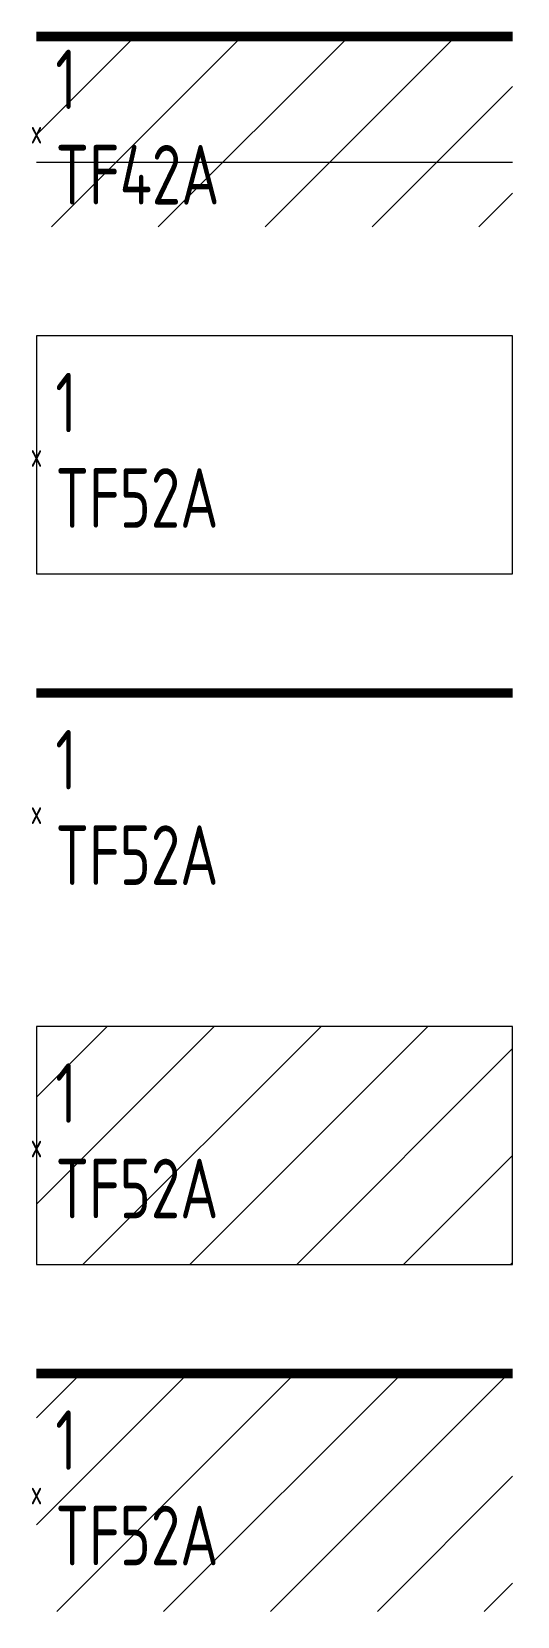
# Model space of a CAD drawing. Header units: metres. Extents: x -162 to 83385, y -62392 to -1971.
# Drawn here: x 12765 to 13785, y -59259 to -55931 of the extents above; entities that cross this region are included whole.
import ezdxf
from ezdxf.enums import TextEntityAlignment as Align
from ezdxf.lldxf.tags import DXFTag

# ---------------------------------------------------------------- set-up
doc = ezdxf.new("R2010")
doc.units = ezdxf.units.M
doc.header["$LTSCALE"] = 0.5
for name, color, linetype, lineweight in [('ELIN_Attribut_01_Produkt_ID', 7, 'Continuous', 0), ('ELIN_Attribut_02_Stromkreis', 7, 'Continuous', 0), ('ELIN_Attribut_03_Verteilerbereich', 7, 'Continuous', 0), ('ELIN_Attribut_04_Montagehoehe', 7, 'Continuous', 0), ('ELIN_Attribut_05_Montageart', 7, 'Continuous', 0), ('ELIN_Attribut_06_Tuernummer', 7, 'Continuous', 0), ('ELIN_Attribut_07_Bemerkung', 7, 'Continuous', 0), ('ELIN_Attribut_08_Adresse', 7, 'Continuous', 0), ('ELIN_Attribut_10_AKZ1', 7, 'Continuous', 0), ('ELIN_Attribut_11_AKZ2', 7, 'Continuous', 0), ('ELIN_Attribut_12_Sonstiges1', 7, 'Continuous', 0), ('ELIN_Attribut_13_Sonstiges2', 7, 'Continuous', 0), ('ELIN_Attribut_14_Bauteil', 7, 'Continuous', 0), ('ELIN_Attribut_15_Ebene', 7, 'Continuous', 0), ('ELIN_Attribut_16_Raumnummer', 7, 'Continuous', 0), ('ELIN_Attribut_17_Raumname', 7, 'Continuous', 0), ('ELIN_Attribut_18_Montageabschnitt', 7, 'Continuous', 0), ('ELIN_Attribut_Basispunkt', 2, 'Continuous', 0), ('ELIN_Attribute_GEMOS', 11, 'Continuous', 0), ('ELIN_Attribute_Tragsystem', 7, 'Continuous', 0), ('ELIN_KTF_DE_Kabeltasse', 5, 'Continuous', 0)]:
    doc.layers.add(name, color=color, linetype=linetype, lineweight=lineweight)
doc.layers.get('0').off()
doc.styles.add('ELIN_Attribute', font='isocp.shx', dxfattribs={"width": 0.8})
doc.styles.add('ELIN_SY', font='isocp.shx', dxfattribs={"width": 0.9})
tags = doc.linetypes.add('STRICHPUNKT2', pattern=[12.7, 6.35, -3.175, 0, -3.175]).pattern_tags.tags
tags[10:11] = [DXFTag(74, 4), DXFTag(75, 0), DXFTag(340, '0'), DXFTag(46, 1.0), DXFTag(50, 0.0), DXFTag(44, 0.0), DXFTag(45, 0.0)]
tags[8:9] = [DXFTag(74, 4), DXFTag(75, 0), DXFTag(340, '0'), DXFTag(46, 1.0), DXFTag(50, 0.0), DXFTag(44, 0.0), DXFTag(45, 0.0)]
tags[6:7] = [DXFTag(74, 4), DXFTag(75, 0), DXFTag(340, '0'), DXFTag(46, 1.0), DXFTag(50, 0.0), DXFTag(44, 0.0), DXFTag(45, 0.0)]
tags[4:5] = [DXFTag(74, 4), DXFTag(75, 0), DXFTag(340, '0'), DXFTag(46, 1.0), DXFTag(50, 0.0), DXFTag(44, 0.0), DXFTag(45, 0.0)]

# ---------------------------------------------------------------- blocks, each defined once
blk = doc.blocks.new('*U582')
h = blk.add_hatch()
h.set_pattern_fill('ANSI31', color=0, scale=50)
h.paths.add_polyline_path([(1000, 200), (0, 200), (0, -200), (1000, -200)])
at = {"linetype": 'STRICHPUNKT2', "ltscale": 25}
blk.add_line((0, -64), (1000, -64), dxfattribs=at)
at = {"color": 0}
blk.add_lwpolyline([(1000, 200, 20, 20, 0), (0, 200, 0, 0, 0), (0, -200, 0, 0, 0), (1000, -200, 0, 0, 0)], format="xyseb", close=True, dxfattribs=at)
at = {"layer": 'ELIN_Attribut_01_Produkt_ID', "color": 0, "style": 'ELIN_SY', "width": 0.8, "flags": 8}
blk.add_attdef('01_PRODUKT_ID', (39.7, -152.9), '', height=125, dxfattribs=at)
at = {"layer": 'ELIN_Attribut_02_Stromkreis', "style": 'ELIN_Attribute', "width": 0.8, "flags": 8}
blk.add_attdef('02_STROMKREIS', (168.4, -14.6, 0), '', height=150, dxfattribs=at)
at = {"layer": 'ELIN_Attribut_03_Verteilerbereich', "style": 'ELIN_Attribute', "width": 0.8, "flags": 8}
blk.add_attdef('03_VERTEILERBEREICH', (-247.5, -404.4, 0), '', height=125, dxfattribs=at)
at = {"layer": 'ELIN_Attribut_04_Montagehoehe', "style": 'ELIN_Attribute', "width": 0.8, "flags": 8}
blk.add_attdef('04_MONTAGEHOEHE', text='', height=125, dxfattribs=at).set_placement((0, 0, 0), align=Align.RIGHT)
at = {"layer": 'ELIN_Attribut_05_Montageart', "style": 'ELIN_Attribute', "width": 0.8, "flags": 8}
blk.add_attdef('05_MONTAGEART', (168.4, -204.4, 0), '', height=125, dxfattribs=at)
at = {"layer": 'ELIN_Attribut_06_Tuernummer', "style": 'ELIN_Attribute', "width": 0.8, "flags": 8}
blk.add_attdef('06_TUERNUMMER', text='', height=125, dxfattribs=at).set_placement((0, 0, 0), align=Align.RIGHT)
at = {"layer": 'ELIN_Attribut_07_Bemerkung', "style": 'ELIN_Attribute', "width": 0.8, "flags": 8}
blk.add_attdef('07_BEMERKUNG', (-247.5, -604.4, 0), '', height=125, dxfattribs=at)
at = {"layer": 'ELIN_Attribut_08_Adresse', "style": 'ELIN_Attribute', "width": 0.8, "flags": 8}
blk.add_attdef('08_ADRESSE', (-247.5, -804.4, 0), '', height=125, dxfattribs=at)
at = {"layer": 'ELIN_Attribut_10_AKZ1', "style": 'ELIN_Attribute', "width": 0.8, "flags": 8}
blk.add_attdef('10_AKZ1', (-247.5, -1204.4, 0), '', height=125, dxfattribs=at)
at = {"layer": 'ELIN_Attribut_11_AKZ2', "style": 'ELIN_Attribute', "width": 0.8, "flags": 8}
blk.add_attdef('11_AKZ2', (-247.5, -1404.4, 0), '', height=125, dxfattribs=at)
at = {"layer": 'ELIN_Attribut_12_Sonstiges1', "style": 'ELIN_Attribute', "width": 0.8, "flags": 8}
blk.add_attdef('12_SONSTIGES1', (-247.5, -1604.4, 0), '', height=125, dxfattribs=at)
at = {"layer": 'ELIN_Attribut_13_Sonstiges2', "style": 'ELIN_Attribute', "width": 0.8, "flags": 8}
blk.add_attdef('13_SONSTIGES2', (-247.5, -1804.4, 0), '', height=125, dxfattribs=at)
at = {"layer": 'ELIN_Attribut_14_Bauteil', "style": 'ELIN_Attribute', "width": 0.8, "flags": 9}
blk.add_attdef('14_BAUTEIL', (39.7, -352.9), '', height=125, dxfattribs=at)
at = {"layer": 'ELIN_Attribut_15_Ebene', "style": 'ELIN_Attribute', "width": 0.8, "flags": 9}
blk.add_attdef('15_EBENE', (39.7, -552.9), '', height=125, dxfattribs=at)
at = {"layer": 'ELIN_Attribut_16_Raumnummer', "style": 'ELIN_Attribute', "width": 0.8, "flags": 8}
blk.add_attdef('16_RAUMNUMMER', (-247.5, -2404.4, 0), '', height=125, dxfattribs=at)
at = {"layer": 'ELIN_Attribut_17_Raumname', "style": 'ELIN_Attribute', "width": 0.8, "flags": 8}
blk.add_attdef('17_RAUMNAME', (-247.5, -2604.4, 0), '', height=125, dxfattribs=at)
at = {"layer": 'ELIN_Attribut_18_Montageabschnitt', "color": 0, "style": 'ELIN_SY', "width": 0.8, "flags": 9}
blk.add_attdef('18_MONTAGEABSCHNITT', (39.7, -752.9), '', height=125, dxfattribs=at)
at = {"layer": 'ELIN_Attribut_Basispunkt', "style": 'ELIN_Attribute', "width": 0.8, "flags": 8}
blk.add_attdef('Basispunkt', text='', height=50, dxfattribs=at).set_placement((0, 0), align=Align.MIDDLE)
at = {"layer": 'ELIN_Attribute_GEMOS', "style": 'ELIN_Attribute', "width": 0.6}
for tag, p in [('G01_PRO02ID', (1620.5, 183.6)), ('G02_BEZEICHNUNG', (1620.5, -14.6, 0)), ('G03_DESCRIPTION', (1620.5, -204.4, 0)), ('G04_GEMOS-SYMBOL', (1623.8, -404.4, 0)), ('G05_GEMOS-TYP', (1623.8, -604.4, 0)), ('G06_ORTSKENNUNG', (1620.5, -804.4, 0)), ('G08_FREI1', (1620.5, -1004.4, 0)), ('G08_FREI2', (1620.5, -1204.4, 0))]:
    blk.add_attdef(tag, p, '', height=125, dxfattribs=at)
at = {"layer": 'ELIN_Attribute_Tragsystem', "color": 0, "style": 'ELIN_SY', "width": 0.8, "flags": 8}
blk.add_attdef('T01_ANZAHL', (39.7, 47.4), '', height=125, dxfattribs=at)
blk = doc.blocks.new('*U581')
h = blk.add_hatch()
h.set_pattern_fill('ANSI31', color=0, scale=50)
h.paths.add_polyline_path([(1000, 250), (0, 250), (0, -250), (1000, -250)])
at = {"color": 0}
blk.add_lwpolyline([(1000, 250, 20, 20, 0), (0, 250, 0, 0, 0), (0, -250, 0, 0, 0), (1000, -250, 0, 0, 0)], format="xyseb", close=True, dxfattribs=at)
at = {"layer": 'ELIN_Attribut_01_Produkt_ID', "color": 0, "style": 'ELIN_SY', "width": 0.8, "flags": 8}
blk.add_attdef('01_PRODUKT_ID', (39.7, -152.9), '', height=125, dxfattribs=at)
at = {"layer": 'ELIN_Attribut_02_Stromkreis', "style": 'ELIN_Attribute', "width": 0.8, "flags": 8}
blk.add_attdef('02_STROMKREIS', (168.4, -14.6, 0), '', height=150, dxfattribs=at)
at = {"layer": 'ELIN_Attribut_03_Verteilerbereich', "style": 'ELIN_Attribute', "width": 0.8, "flags": 8}
blk.add_attdef('03_VERTEILERBEREICH', (-247.5, -404.4, 0), '', height=125, dxfattribs=at)
at = {"layer": 'ELIN_Attribut_04_Montagehoehe', "style": 'ELIN_Attribute', "width": 0.8, "flags": 8}
blk.add_attdef('04_MONTAGEHOEHE', text='', height=125, dxfattribs=at).set_placement((0, 0, 0), align=Align.RIGHT)
at = {"layer": 'ELIN_Attribut_05_Montageart', "style": 'ELIN_Attribute', "width": 0.8, "flags": 8}
blk.add_attdef('05_MONTAGEART', (168.4, -204.4, 0), '', height=125, dxfattribs=at)
at = {"layer": 'ELIN_Attribut_06_Tuernummer', "style": 'ELIN_Attribute', "width": 0.8, "flags": 8}
blk.add_attdef('06_TUERNUMMER', text='', height=125, dxfattribs=at).set_placement((0, 0, 0), align=Align.RIGHT)
at = {"layer": 'ELIN_Attribut_07_Bemerkung', "style": 'ELIN_Attribute', "width": 0.8, "flags": 8}
blk.add_attdef('07_BEMERKUNG', (-247.5, -604.4, 0), '', height=125, dxfattribs=at)
at = {"layer": 'ELIN_Attribut_08_Adresse', "style": 'ELIN_Attribute', "width": 0.8, "flags": 8}
blk.add_attdef('08_ADRESSE', (-247.5, -804.4, 0), '', height=125, dxfattribs=at)
at = {"layer": 'ELIN_Attribut_10_AKZ1', "style": 'ELIN_Attribute', "width": 0.8, "flags": 8}
blk.add_attdef('10_AKZ1', (-247.5, -1204.4, 0), '', height=125, dxfattribs=at)
at = {"layer": 'ELIN_Attribut_11_AKZ2', "style": 'ELIN_Attribute', "width": 0.8, "flags": 8}
blk.add_attdef('11_AKZ2', (-247.5, -1404.4, 0), '', height=125, dxfattribs=at)
at = {"layer": 'ELIN_Attribut_12_Sonstiges1', "style": 'ELIN_Attribute', "width": 0.8, "flags": 8}
blk.add_attdef('12_SONSTIGES1', (-247.5, -1604.4, 0), '', height=125, dxfattribs=at)
at = {"layer": 'ELIN_Attribut_13_Sonstiges2', "style": 'ELIN_Attribute', "width": 0.8, "flags": 8}
blk.add_attdef('13_SONSTIGES2', (-247.5, -1804.4, 0), '', height=125, dxfattribs=at)
at = {"layer": 'ELIN_Attribut_14_Bauteil', "style": 'ELIN_Attribute', "width": 0.8, "flags": 9}
blk.add_attdef('14_BAUTEIL', (39.7, -352.9), '', height=125, dxfattribs=at)
at = {"layer": 'ELIN_Attribut_15_Ebene', "style": 'ELIN_Attribute', "width": 0.8, "flags": 9}
blk.add_attdef('15_EBENE', (39.7, -552.9), '', height=125, dxfattribs=at)
at = {"layer": 'ELIN_Attribut_16_Raumnummer', "style": 'ELIN_Attribute', "width": 0.8, "flags": 8}
blk.add_attdef('16_RAUMNUMMER', (-247.5, -2404.4, 0), '', height=125, dxfattribs=at)
at = {"layer": 'ELIN_Attribut_17_Raumname', "style": 'ELIN_Attribute', "width": 0.8, "flags": 8}
blk.add_attdef('17_RAUMNAME', (-247.5, -2604.4, 0), '', height=125, dxfattribs=at)
at = {"layer": 'ELIN_Attribut_18_Montageabschnitt', "color": 0, "style": 'ELIN_SY', "width": 0.8, "flags": 9}
blk.add_attdef('18_MONTAGEABSCHNITT', (39.7, -752.9), '', height=125, dxfattribs=at)
at = {"layer": 'ELIN_Attribut_Basispunkt', "style": 'ELIN_Attribute', "width": 0.8, "flags": 8}
blk.add_attdef('Basispunkt', text='', height=50, dxfattribs=at).set_placement((0, 0), align=Align.MIDDLE)
at = {"layer": 'ELIN_Attribute_GEMOS', "style": 'ELIN_Attribute', "width": 0.6}
for tag, p in [('G01_PRO02ID', (1620.5, 183.6)), ('G02_BEZEICHNUNG', (1620.5, -14.6, 0)), ('G03_DESCRIPTION', (1620.5, -204.4, 0)), ('G04_GEMOS-SYMBOL', (1623.8, -404.4, 0)), ('G05_GEMOS-TYP', (1623.8, -604.4, 0)), ('G06_ORTSKENNUNG', (1620.5, -804.4, 0)), ('G08_FREI1', (1620.5, -1004.4, 0)), ('G08_FREI2', (1620.5, -1204.4, 0))]:
    blk.add_attdef(tag, p, '', height=125, dxfattribs=at)
at = {"layer": 'ELIN_Attribute_Tragsystem', "color": 0, "style": 'ELIN_SY', "width": 0.8, "flags": 8}
blk.add_attdef('T01_ANZAHL', (39.7, 47.4), '', height=125, dxfattribs=at)
blk = doc.blocks.new('*U575')
at = {"color": 0}
blk.add_lwpolyline([(1000, 250, 20, 20, 0), (0, 250, 0, 0, 0), (0, -250, 0, 0, 0), (1000, -250, 0, 0, 0)], format="xyseb", close=True, dxfattribs=at)
at = {"layer": 'ELIN_Attribut_01_Produkt_ID', "color": 0, "style": 'ELIN_SY', "width": 0.8, "flags": 8}
blk.add_attdef('01_PRODUKT_ID', (39.7, -152.9), '', height=125, dxfattribs=at)
at = {"layer": 'ELIN_Attribut_02_Stromkreis', "style": 'ELIN_Attribute', "width": 0.8, "flags": 8}
blk.add_attdef('02_STROMKREIS', (168.4, -14.6, 0), '', height=150, dxfattribs=at)
at = {"layer": 'ELIN_Attribut_03_Verteilerbereich', "style": 'ELIN_Attribute', "width": 0.8, "flags": 8}
blk.add_attdef('03_VERTEILERBEREICH', (-247.5, -404.4, 0), '', height=125, dxfattribs=at)
at = {"layer": 'ELIN_Attribut_04_Montagehoehe', "style": 'ELIN_Attribute', "width": 0.8, "flags": 8}
blk.add_attdef('04_MONTAGEHOEHE', text='', height=125, dxfattribs=at).set_placement((0, 0, 0), align=Align.RIGHT)
at = {"layer": 'ELIN_Attribut_05_Montageart', "style": 'ELIN_Attribute', "width": 0.8, "flags": 8}
blk.add_attdef('05_MONTAGEART', (168.4, -204.4, 0), '', height=125, dxfattribs=at)
at = {"layer": 'ELIN_Attribut_06_Tuernummer', "style": 'ELIN_Attribute', "width": 0.8, "flags": 8}
blk.add_attdef('06_TUERNUMMER', text='', height=125, dxfattribs=at).set_placement((0, 0, 0), align=Align.RIGHT)
at = {"layer": 'ELIN_Attribut_07_Bemerkung', "style": 'ELIN_Attribute', "width": 0.8, "flags": 8}
blk.add_attdef('07_BEMERKUNG', (-247.5, -604.4, 0), '', height=125, dxfattribs=at)
at = {"layer": 'ELIN_Attribut_08_Adresse', "style": 'ELIN_Attribute', "width": 0.8, "flags": 8}
blk.add_attdef('08_ADRESSE', (-247.5, -804.4, 0), '', height=125, dxfattribs=at)
at = {"layer": 'ELIN_Attribut_10_AKZ1', "style": 'ELIN_Attribute', "width": 0.8, "flags": 8}
blk.add_attdef('10_AKZ1', (-247.5, -1204.4, 0), '', height=125, dxfattribs=at)
at = {"layer": 'ELIN_Attribut_11_AKZ2', "style": 'ELIN_Attribute', "width": 0.8, "flags": 8}
blk.add_attdef('11_AKZ2', (-247.5, -1404.4, 0), '', height=125, dxfattribs=at)
at = {"layer": 'ELIN_Attribut_12_Sonstiges1', "style": 'ELIN_Attribute', "width": 0.8, "flags": 8}
blk.add_attdef('12_SONSTIGES1', (-247.5, -1604.4, 0), '', height=125, dxfattribs=at)
at = {"layer": 'ELIN_Attribut_13_Sonstiges2', "style": 'ELIN_Attribute', "width": 0.8, "flags": 8}
blk.add_attdef('13_SONSTIGES2', (-247.5, -1804.4, 0), '', height=125, dxfattribs=at)
at = {"layer": 'ELIN_Attribut_14_Bauteil', "style": 'ELIN_Attribute', "width": 0.8, "flags": 9}
blk.add_attdef('14_BAUTEIL', (39.7, -352.9), '', height=125, dxfattribs=at)
at = {"layer": 'ELIN_Attribut_15_Ebene', "style": 'ELIN_Attribute', "width": 0.8, "flags": 9}
blk.add_attdef('15_EBENE', (39.7, -552.9), '', height=125, dxfattribs=at)
at = {"layer": 'ELIN_Attribut_16_Raumnummer', "style": 'ELIN_Attribute', "width": 0.8, "flags": 8}
blk.add_attdef('16_RAUMNUMMER', (-247.5, -2404.4, 0), '', height=125, dxfattribs=at)
at = {"layer": 'ELIN_Attribut_17_Raumname', "style": 'ELIN_Attribute', "width": 0.8, "flags": 8}
blk.add_attdef('17_RAUMNAME', (-247.5, -2604.4, 0), '', height=125, dxfattribs=at)
at = {"layer": 'ELIN_Attribut_18_Montageabschnitt', "color": 0, "style": 'ELIN_SY', "width": 0.8, "flags": 9}
blk.add_attdef('18_MONTAGEABSCHNITT', (39.7, -752.9), '', height=125, dxfattribs=at)
at = {"layer": 'ELIN_Attribut_Basispunkt', "style": 'ELIN_Attribute', "width": 0.8, "flags": 8}
blk.add_attdef('Basispunkt', text='', height=50, dxfattribs=at).set_placement((0, 0), align=Align.MIDDLE)
at = {"layer": 'ELIN_Attribute_GEMOS', "style": 'ELIN_Attribute', "width": 0.6}
for tag, p in [('G01_PRO02ID', (1620.5, 183.6)), ('G02_BEZEICHNUNG', (1620.5, -14.6, 0)), ('G03_DESCRIPTION', (1620.5, -204.4, 0)), ('G04_GEMOS-SYMBOL', (1623.8, -404.4, 0)), ('G05_GEMOS-TYP', (1623.8, -604.4, 0)), ('G06_ORTSKENNUNG', (1620.5, -804.4, 0)), ('G08_FREI1', (1620.5, -1004.4, 0)), ('G08_FREI2', (1620.5, -1204.4, 0))]:
    blk.add_attdef(tag, p, '', height=125, dxfattribs=at)
at = {"layer": 'ELIN_Attribute_Tragsystem', "color": 0, "style": 'ELIN_SY', "width": 0.8, "flags": 8}
blk.add_attdef('T01_ANZAHL', (39.7, 47.4), '', height=125, dxfattribs=at)
blk = doc.blocks.new('*U568')
at = {"color": 0}
blk.add_lwpolyline([(1000, 250), (0, 250), (0, -250), (1000, -250)], close=True, dxfattribs=at)
at = {"layer": 'ELIN_Attribut_01_Produkt_ID', "color": 0, "style": 'ELIN_SY', "width": 0.8, "flags": 8}
blk.add_attdef('01_PRODUKT_ID', (39.7, -152.9), '', height=125, dxfattribs=at)
at = {"layer": 'ELIN_Attribut_02_Stromkreis', "style": 'ELIN_Attribute', "width": 0.8, "flags": 8}
blk.add_attdef('02_STROMKREIS', (168.4, -14.6, 0), '', height=150, dxfattribs=at)
at = {"layer": 'ELIN_Attribut_03_Verteilerbereich', "style": 'ELIN_Attribute', "width": 0.8, "flags": 8}
blk.add_attdef('03_VERTEILERBEREICH', (-247.5, -404.4, 0), '', height=125, dxfattribs=at)
at = {"layer": 'ELIN_Attribut_04_Montagehoehe', "style": 'ELIN_Attribute', "width": 0.8, "flags": 8}
blk.add_attdef('04_MONTAGEHOEHE', text='', height=125, dxfattribs=at).set_placement((0, 0, 0), align=Align.RIGHT)
at = {"layer": 'ELIN_Attribut_05_Montageart', "style": 'ELIN_Attribute', "width": 0.8, "flags": 8}
blk.add_attdef('05_MONTAGEART', (168.4, -204.4, 0), '', height=125, dxfattribs=at)
at = {"layer": 'ELIN_Attribut_06_Tuernummer', "style": 'ELIN_Attribute', "width": 0.8, "flags": 8}
blk.add_attdef('06_TUERNUMMER', text='', height=125, dxfattribs=at).set_placement((0, 0, 0), align=Align.RIGHT)
at = {"layer": 'ELIN_Attribut_07_Bemerkung', "style": 'ELIN_Attribute', "width": 0.8, "flags": 8}
blk.add_attdef('07_BEMERKUNG', (-247.5, -604.4, 0), '', height=125, dxfattribs=at)
at = {"layer": 'ELIN_Attribut_08_Adresse', "style": 'ELIN_Attribute', "width": 0.8, "flags": 8}
blk.add_attdef('08_ADRESSE', (-247.5, -804.4, 0), '', height=125, dxfattribs=at)
at = {"layer": 'ELIN_Attribut_10_AKZ1', "style": 'ELIN_Attribute', "width": 0.8, "flags": 8}
blk.add_attdef('10_AKZ1', (-247.5, -1204.4, 0), '', height=125, dxfattribs=at)
at = {"layer": 'ELIN_Attribut_11_AKZ2', "style": 'ELIN_Attribute', "width": 0.8, "flags": 8}
blk.add_attdef('11_AKZ2', (-247.5, -1404.4, 0), '', height=125, dxfattribs=at)
at = {"layer": 'ELIN_Attribut_12_Sonstiges1', "style": 'ELIN_Attribute', "width": 0.8, "flags": 8}
blk.add_attdef('12_SONSTIGES1', (-247.5, -1604.4, 0), '', height=125, dxfattribs=at)
at = {"layer": 'ELIN_Attribut_13_Sonstiges2', "style": 'ELIN_Attribute', "width": 0.8, "flags": 8}
blk.add_attdef('13_SONSTIGES2', (-247.5, -1804.4, 0), '', height=125, dxfattribs=at)
at = {"layer": 'ELIN_Attribut_14_Bauteil', "style": 'ELIN_Attribute', "width": 0.8, "flags": 9}
blk.add_attdef('14_BAUTEIL', (39.7, -352.9), '', height=125, dxfattribs=at)
at = {"layer": 'ELIN_Attribut_15_Ebene', "style": 'ELIN_Attribute', "width": 0.8, "flags": 9}
blk.add_attdef('15_EBENE', (39.7, -552.9), '', height=125, dxfattribs=at)
at = {"layer": 'ELIN_Attribut_16_Raumnummer', "style": 'ELIN_Attribute', "width": 0.8, "flags": 8}
blk.add_attdef('16_RAUMNUMMER', (-247.5, -2404.4, 0), '', height=125, dxfattribs=at)
at = {"layer": 'ELIN_Attribut_17_Raumname', "style": 'ELIN_Attribute', "width": 0.8, "flags": 8}
blk.add_attdef('17_RAUMNAME', (-247.5, -2604.4, 0), '', height=125, dxfattribs=at)
at = {"layer": 'ELIN_Attribut_18_Montageabschnitt', "color": 0, "style": 'ELIN_SY', "width": 0.8, "flags": 9}
blk.add_attdef('18_MONTAGEABSCHNITT', (39.7, -752.9), '', height=125, dxfattribs=at)
at = {"layer": 'ELIN_Attribut_Basispunkt', "style": 'ELIN_Attribute', "width": 0.8, "flags": 8}
blk.add_attdef('Basispunkt', text='', height=50, dxfattribs=at).set_placement((0, 0), align=Align.MIDDLE)
at = {"layer": 'ELIN_Attribute_GEMOS', "style": 'ELIN_Attribute', "width": 0.6}
for tag, p in [('G01_PRO02ID', (1620.5, 183.6)), ('G02_BEZEICHNUNG', (1620.5, -14.6, 0)), ('G03_DESCRIPTION', (1620.5, -204.4, 0)), ('G04_GEMOS-SYMBOL', (1623.8, -404.4, 0)), ('G05_GEMOS-TYP', (1623.8, -604.4, 0)), ('G06_ORTSKENNUNG', (1620.5, -804.4, 0)), ('G08_FREI1', (1620.5, -1004.4, 0)), ('G08_FREI2', (1620.5, -1204.4, 0))]:
    blk.add_attdef(tag, p, '', height=125, dxfattribs=at)
at = {"layer": 'ELIN_Attribute_Tragsystem', "color": 0, "style": 'ELIN_SY', "width": 0.8, "flags": 8}
blk.add_attdef('T01_ANZAHL', (39.7, 47.4), '', height=125, dxfattribs=at)
blk = doc.blocks.new('*U567')
h = blk.add_hatch()
h.set_pattern_fill('ANSI31', color=0, scale=50)
h.paths.add_polyline_path([(1000, 250), (0, 250), (0, -250), (1000, -250)])
at = {"color": 0}
blk.add_lwpolyline([(1000, 250), (0, 250), (0, -250), (1000, -250)], close=True, dxfattribs=at)
at = {"layer": 'ELIN_Attribut_01_Produkt_ID', "color": 0, "style": 'ELIN_SY', "width": 0.8, "flags": 8}
blk.add_attdef('01_PRODUKT_ID', (39.7, -152.9), '', height=125, dxfattribs=at)
at = {"layer": 'ELIN_Attribut_02_Stromkreis', "style": 'ELIN_Attribute', "width": 0.8, "flags": 8}
blk.add_attdef('02_STROMKREIS', (168.4, -14.6, 0), '', height=150, dxfattribs=at)
at = {"layer": 'ELIN_Attribut_03_Verteilerbereich', "style": 'ELIN_Attribute', "width": 0.8, "flags": 8}
blk.add_attdef('03_VERTEILERBEREICH', (-247.5, -404.4, 0), '', height=125, dxfattribs=at)
at = {"layer": 'ELIN_Attribut_04_Montagehoehe', "style": 'ELIN_Attribute', "width": 0.8, "flags": 8}
blk.add_attdef('04_MONTAGEHOEHE', text='', height=125, dxfattribs=at).set_placement((0, 0, 0), align=Align.RIGHT)
at = {"layer": 'ELIN_Attribut_05_Montageart', "style": 'ELIN_Attribute', "width": 0.8, "flags": 8}
blk.add_attdef('05_MONTAGEART', (168.4, -204.4, 0), '', height=125, dxfattribs=at)
at = {"layer": 'ELIN_Attribut_06_Tuernummer', "style": 'ELIN_Attribute', "width": 0.8, "flags": 8}
blk.add_attdef('06_TUERNUMMER', text='', height=125, dxfattribs=at).set_placement((0, 0, 0), align=Align.RIGHT)
at = {"layer": 'ELIN_Attribut_07_Bemerkung', "style": 'ELIN_Attribute', "width": 0.8, "flags": 8}
blk.add_attdef('07_BEMERKUNG', (-247.5, -604.4, 0), '', height=125, dxfattribs=at)
at = {"layer": 'ELIN_Attribut_08_Adresse', "style": 'ELIN_Attribute', "width": 0.8, "flags": 8}
blk.add_attdef('08_ADRESSE', (-247.5, -804.4, 0), '', height=125, dxfattribs=at)
at = {"layer": 'ELIN_Attribut_10_AKZ1', "style": 'ELIN_Attribute', "width": 0.8, "flags": 8}
blk.add_attdef('10_AKZ1', (-247.5, -1204.4, 0), '', height=125, dxfattribs=at)
at = {"layer": 'ELIN_Attribut_11_AKZ2', "style": 'ELIN_Attribute', "width": 0.8, "flags": 8}
blk.add_attdef('11_AKZ2', (-247.5, -1404.4, 0), '', height=125, dxfattribs=at)
at = {"layer": 'ELIN_Attribut_12_Sonstiges1', "style": 'ELIN_Attribute', "width": 0.8, "flags": 8}
blk.add_attdef('12_SONSTIGES1', (-247.5, -1604.4, 0), '', height=125, dxfattribs=at)
at = {"layer": 'ELIN_Attribut_13_Sonstiges2', "style": 'ELIN_Attribute', "width": 0.8, "flags": 8}
blk.add_attdef('13_SONSTIGES2', (-247.5, -1804.4, 0), '', height=125, dxfattribs=at)
at = {"layer": 'ELIN_Attribut_14_Bauteil', "style": 'ELIN_Attribute', "width": 0.8, "flags": 9}
blk.add_attdef('14_BAUTEIL', (39.7, -352.9), '', height=125, dxfattribs=at)
at = {"layer": 'ELIN_Attribut_15_Ebene', "style": 'ELIN_Attribute', "width": 0.8, "flags": 9}
blk.add_attdef('15_EBENE', (39.7, -552.9), '', height=125, dxfattribs=at)
at = {"layer": 'ELIN_Attribut_16_Raumnummer', "style": 'ELIN_Attribute', "width": 0.8, "flags": 8}
blk.add_attdef('16_RAUMNUMMER', (-247.5, -2404.4, 0), '', height=125, dxfattribs=at)
at = {"layer": 'ELIN_Attribut_17_Raumname', "style": 'ELIN_Attribute', "width": 0.8, "flags": 8}
blk.add_attdef('17_RAUMNAME', (-247.5, -2604.4, 0), '', height=125, dxfattribs=at)
at = {"layer": 'ELIN_Attribut_18_Montageabschnitt', "color": 0, "style": 'ELIN_SY', "width": 0.8, "flags": 9}
blk.add_attdef('18_MONTAGEABSCHNITT', (39.7, -752.9), '', height=125, dxfattribs=at)
at = {"layer": 'ELIN_Attribut_Basispunkt', "style": 'ELIN_Attribute', "width": 0.8, "flags": 8}
blk.add_attdef('Basispunkt', text='', height=50, dxfattribs=at).set_placement((0, 0), align=Align.MIDDLE)
at = {"layer": 'ELIN_Attribute_GEMOS', "style": 'ELIN_Attribute', "width": 0.6}
for tag, p in [('G01_PRO02ID', (1620.5, 183.6)), ('G02_BEZEICHNUNG', (1620.5, -14.6, 0)), ('G03_DESCRIPTION', (1620.5, -204.4, 0)), ('G04_GEMOS-SYMBOL', (1623.8, -404.4, 0)), ('G05_GEMOS-TYP', (1623.8, -604.4, 0)), ('G06_ORTSKENNUNG', (1620.5, -804.4, 0)), ('G08_FREI1', (1620.5, -1004.4, 0)), ('G08_FREI2', (1620.5, -1204.4, 0))]:
    blk.add_attdef(tag, p, '', height=125, dxfattribs=at)
at = {"layer": 'ELIN_Attribute_Tragsystem', "color": 0, "style": 'ELIN_SY', "width": 0.8, "flags": 8}
blk.add_attdef('T01_ANZAHL', (39.7, 47.4), '', height=125, dxfattribs=at)

msp = doc.modelspace()

# ---------------------------------------------------------------- block references
at = {"layer": 'ELIN_KTF_DE_Kabeltasse', "lineweight": 0}
ref = msp.add_blockref('*U582', (12775.2, -56141.4), dxfattribs=at)
ref.add_attrib('01_PRODUKT_ID', 'TF42A', (12814.9, -56294.3), dxfattribs={"layer": 'ELIN_Attribut_01_Produkt_ID', "color": 0, "height": 125, "style": 'ELIN_SY', "width": 0.8})
ref.add_attrib('Basispunkt', 'x', dxfattribs={"layer": 'ELIN_Attribut_Basispunkt', "height": 50, "style": 'ELIN_Attribute', "width": 0.8}).set_placement((12775.2, -56141.4), align=Align.MIDDLE)
ref.add_attrib('T01_ANZAHL', '1', (12814.9, -56094), dxfattribs={"layer": 'ELIN_Attribute_Tragsystem', "color": 0, "height": 125, "style": 'ELIN_SY', "width": 0.8})
ref = msp.add_blockref('*U568', (12775.2, -56820.1), dxfattribs=at)
ref.add_attrib('01_PRODUKT_ID', 'TF52A', (12814.9, -56973), dxfattribs={"layer": 'ELIN_Attribut_01_Produkt_ID', "color": 0, "height": 125, "style": 'ELIN_SY', "width": 0.8})
ref.add_attrib('Basispunkt', 'x', dxfattribs={"layer": 'ELIN_Attribut_Basispunkt', "height": 50, "style": 'ELIN_Attribute', "width": 0.8}).set_placement((12775.2, -56820.1), align=Align.MIDDLE)
ref.add_attrib('T01_ANZAHL', '1', (12814.9, -56772.7), dxfattribs={"layer": 'ELIN_Attribute_Tragsystem', "color": 0, "height": 125, "style": 'ELIN_SY', "width": 0.8})
ref = msp.add_blockref('*U575', (12775.2, -57570.1), dxfattribs=at)
ref.add_attrib('01_PRODUKT_ID', 'TF52A', (12814.9, -57723), dxfattribs={"layer": 'ELIN_Attribut_01_Produkt_ID', "color": 0, "height": 125, "style": 'ELIN_SY', "width": 0.8})
ref.add_attrib('Basispunkt', 'x', dxfattribs={"layer": 'ELIN_Attribut_Basispunkt', "height": 50, "style": 'ELIN_Attribute', "width": 0.8}).set_placement((12775.2, -57570.1), align=Align.MIDDLE)
ref.add_attrib('T01_ANZAHL', '1', (12814.9, -57522.7), dxfattribs={"layer": 'ELIN_Attribute_Tragsystem', "color": 0, "height": 125, "style": 'ELIN_SY', "width": 0.8})
ref = msp.add_blockref('*U567', (12775.2, -58270.1), dxfattribs=at)
ref.add_attrib('01_PRODUKT_ID', 'TF52A', (12814.9, -58423), dxfattribs={"layer": 'ELIN_Attribut_01_Produkt_ID', "color": 0, "height": 125, "style": 'ELIN_SY', "width": 0.8})
ref.add_attrib('Basispunkt', 'x', dxfattribs={"layer": 'ELIN_Attribut_Basispunkt', "height": 50, "style": 'ELIN_Attribute', "width": 0.8}).set_placement((12775.2, -58270.1), align=Align.MIDDLE)
ref.add_attrib('T01_ANZAHL', '1', (12814.9, -58222.7), dxfattribs={"layer": 'ELIN_Attribute_Tragsystem', "color": 0, "height": 125, "style": 'ELIN_SY', "width": 0.8})
ref = msp.add_blockref('*U581', (12775.2, -58998.8), dxfattribs=at)
ref.add_attrib('01_PRODUKT_ID', 'TF52A', (12814.9, -59151.7), dxfattribs={"layer": 'ELIN_Attribut_01_Produkt_ID', "color": 0, "height": 125, "style": 'ELIN_SY', "width": 0.8})
ref.add_attrib('Basispunkt', 'x', dxfattribs={"layer": 'ELIN_Attribut_Basispunkt', "height": 50, "style": 'ELIN_Attribute', "width": 0.8}).set_placement((12775.2, -58998.8), align=Align.MIDDLE)
ref.add_attrib('T01_ANZAHL', '1', (12814.9, -58951.4), dxfattribs={"layer": 'ELIN_Attribute_Tragsystem', "color": 0, "height": 125, "style": 'ELIN_SY', "width": 0.8})

doc.saveas('drawing.dxf')
